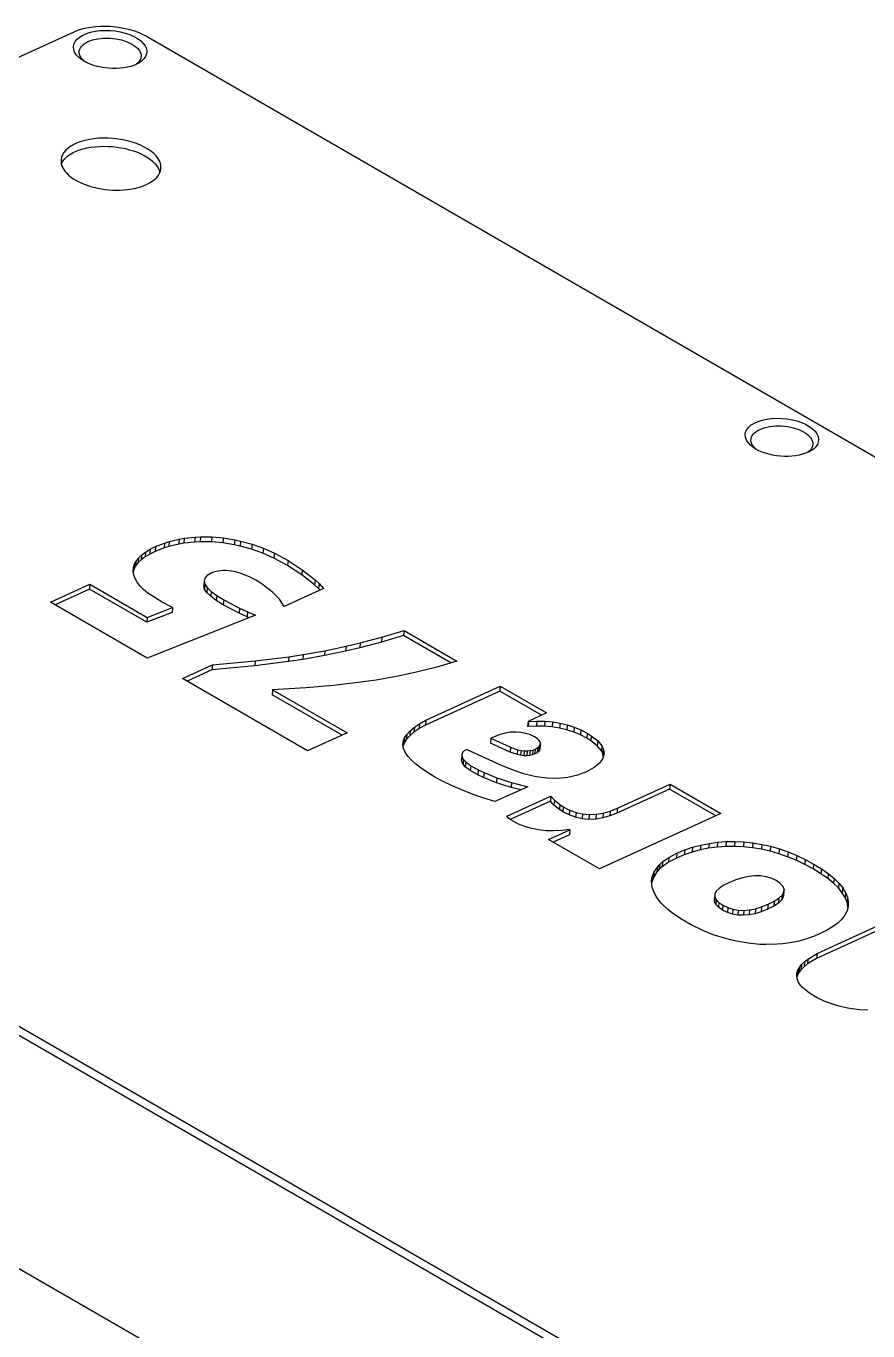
# Model space of a CAD drawing. Header units: millimetres. Extents: x 9 to 415, y 5 to 293.
# Drawn here: x 353.75 to 370.04, y 202.15 to 227.4 of the extents above; entities that cross this region are included whole.
import ezdxf

# ---------------------------------------------------------------- set-up
doc = ezdxf.new("R2010")
doc.units = ezdxf.units.MM
doc.layers.add('VISIBLE', color=7, linetype='Continuous')

msp = doc.modelspace()

# ---------------------------------------------------------------- linework, layer by layer
at = {"layer": 'VISIBLE'}
for points in [[(336.16103, 218.84744), (354.67801, 227.29093)], [(354.82279, 226.7502), (354.76541, 226.79608), (354.72013, 226.84495), (354.68785, 226.89582), (354.66918, 226.9477), (354.66447, 226.99955), (354.67381, 227.05036), (354.69699, 227.09913), (354.73354, 227.14489), (354.78274, 227.18675), (354.84362, 227.22389), (354.91498, 227.25558), (354.99541, 227.28119), (355.08333, 227.30023), (355.17703, 227.3123), (355.27465, 227.31718), (355.37429, 227.31476), (355.47397, 227.30508), (355.57173, 227.28832), (355.66564, 227.26481), (355.75382, 227.23499), (355.83453, 227.19946), (355.90615, 227.15891), (355.96724, 227.11414), (356.01656, 227.06605), (356.05312, 227.01559), (356.07617, 226.96379), (356.08528, 226.91169), (356.08027, 226.86035), (356.06132, 226.81081), (356.02886, 226.76408), (355.98369, 226.72109), (355.92686, 226.68268)], [(354.67801, 227.29093), (354.74995, 227.32017), (354.82798, 227.34517), (354.91136, 227.36567), (354.99927, 227.38152), (355.09088, 227.39255), (355.18529, 227.39867), (355.2816, 227.39984), (355.37886, 227.39604), (355.47615, 227.38732), (355.57251, 227.37377), (355.667, 227.35552), (355.7587, 227.33277), (355.84671, 227.30574), (355.93019, 227.27469), (356.00831, 227.23994), (356.08032, 227.20182)], [(354.77476, 226.8933), (354.77753, 226.92281), (354.78581, 226.95175), (354.79956, 226.97986), (354.81867, 227.00688), (354.843, 227.03255), (354.87235, 227.05663), (354.90647, 227.07889), (354.94507, 227.0991), (355.03429, 227.13261), (355.13678, 227.15576), (355.24875, 227.16757), (355.36594, 227.16744), (355.48379, 227.15527), (355.59768, 227.13142), (355.70306, 227.09677), (355.79569, 227.05263), (355.83603, 227.02753), (355.87184, 227.00074), (355.90274, 226.97252), (355.92843, 226.94317), (355.94865, 226.91298), (355.96323, 226.88226), (355.97201, 226.85132), (355.97495, 226.82048)], [(356.08032, 227.20182), (398.8476, 202.51012)], [(354.87017, 226.72001), (354.82913, 226.76124), (354.79917, 226.80445), (354.78091, 226.84876), (354.77476, 226.8933)], [(355.97495, 226.82048), (355.96875, 226.77636), (355.95039, 226.73405), (355.92038, 226.69443), (355.87955, 226.65831)], [(355.88711, 226.66185), (355.83294, 226.63894), (355.77353, 226.61933), (355.70952, 226.60328), (355.64161, 226.59101), (355.57057, 226.58271), (355.49722, 226.57847), (355.42239, 226.57838), (355.34696, 226.58246), (355.27179, 226.59065), (355.19776, 226.60288), (355.12572, 226.619), (355.05648, 226.63884), (354.99086, 226.66216), (354.92958, 226.68871), (354.87335, 226.71816), (354.82279, 226.7502)], [(355.92686, 226.68268), (355.88711, 226.66185)], [(356.35636, 224.64516), (356.35592, 224.6942), (356.34618, 224.74358), (356.32723, 224.79281), (356.29927, 224.84143), (356.26255, 224.88895), (356.21744, 224.93494), (356.16437, 224.97894), (356.10384, 225.02053), (356.03644, 225.0593), (355.96283, 225.0949), (355.8837, 225.12696), (355.79982, 225.15519), (355.71201, 225.17932), (355.62109, 225.1991), (355.52796, 225.21435), (355.43351, 225.22493), (355.33864, 225.23073), (355.24427, 225.23169), (355.15131, 225.22781), (355.06065, 225.21912), (354.97318, 225.2057), (354.88972, 225.1877), (354.81109, 225.16527), (354.73803, 225.13864), (354.67126, 225.10806), (354.61142, 225.07382), (354.55909, 225.03627), (354.51476, 224.99575), (354.47886, 224.95266), (354.45175, 224.90741), (354.43368, 224.86044), (354.42482, 224.8122)], [(354.43028, 224.73223), (354.45122, 224.77359), (354.47935, 224.81337), (354.51446, 224.85126), (354.55628, 224.88698), (354.60447, 224.92024), (354.65867, 224.95078), (354.71845, 224.97837), (354.78335, 225.00279), (354.85287, 225.02386), (354.92645, 225.0414), (355.00354, 225.05529), (355.08354, 225.06541), (355.16581, 225.07169), (355.24972, 225.07407), (355.33463, 225.07254), (355.41986, 225.06712), (355.50476, 225.05783), (355.58866, 225.04476), (355.67092, 225.02801), (355.75089, 225.0077), (355.82796, 224.984), (355.90152, 224.95708), (355.97101, 224.92716), (356.03587, 224.89448), (356.09562, 224.85928), (356.14977, 224.82183), (356.19792, 224.78244), (356.23969, 224.7414), (356.27475, 224.69904), (356.30284, 224.65567), (356.32372, 224.61165), (356.33725, 224.56732)], [(354.42482, 224.8122), (354.42432, 224.77473), (354.42927, 224.737), (354.43964, 224.69922), (354.45538, 224.66161), (354.47638, 224.62437), (354.50254, 224.58773), (354.5337, 224.55188), (354.5697, 224.51702), (354.61033, 224.48336), (354.65535, 224.45109), (354.75756, 224.3914), (354.87402, 224.33931), (355.00212, 224.29599), (355.13896, 224.26241), (355.28148, 224.23933), (355.42645, 224.22728), (355.57061, 224.22651), (355.71072, 224.23706), (355.84361, 224.25867), (355.96631, 224.29087), (356.07604, 224.33293)], [(356.07604, 224.33293), (356.13594, 224.36326), (356.1895, 224.3967), (356.23626, 224.43296), (356.27583, 224.47174), (356.30786, 224.51271), (356.33208, 224.55551), (356.3483, 224.59979), (356.35636, 224.64516)], [(367.82434, 219.24375), (367.76695, 219.28964), (367.72168, 219.3385), (367.6894, 219.38938), (367.67073, 219.44125), (367.66602, 219.49311), (367.67536, 219.54392), (367.69853, 219.59268), (367.73509, 219.63844), (367.78429, 219.6803), (367.84517, 219.71744), (367.91652, 219.74913), (367.99695, 219.77475), (368.08488, 219.79378), (368.17858, 219.80586), (368.2762, 219.81074), (368.37583, 219.80832), (368.47551, 219.79863), (368.57327, 219.78188), (368.66718, 219.75836), (368.75537, 219.72855), (368.83608, 219.69301), (368.9077, 219.65246), (368.96878, 219.60769), (369.0181, 219.5596), (369.05466, 219.50914), (369.07772, 219.45734), (369.08682, 219.40524), (369.08182, 219.3539), (369.06286, 219.30437), (369.03041, 219.25764), (368.98524, 219.21465), (368.9284, 219.17623)], [(367.77631, 219.38686), (367.77907, 219.41636), (367.78736, 219.4453), (367.8011, 219.47341), (367.82022, 219.50043), (367.84455, 219.52611), (367.8739, 219.55019), (367.90802, 219.57244), (367.94662, 219.59266), (368.03583, 219.62616), (368.13833, 219.64932), (368.2503, 219.66112), (368.36748, 219.661), (368.48534, 219.64882), (368.59923, 219.62498), (368.70461, 219.59032), (368.79724, 219.54618), (368.83758, 219.52108), (368.87338, 219.49429), (368.90428, 219.46608), (368.92997, 219.43672), (368.9502, 219.40653), (368.96477, 219.37581), (368.97356, 219.34487), (368.97649, 219.31403)], [(367.87172, 219.21356), (367.83068, 219.2548), (367.80071, 219.298), (367.78245, 219.34231), (367.77631, 219.38686)], [(368.88865, 219.15541), (368.83448, 219.1325), (368.77508, 219.11288), (368.71106, 219.09683), (368.64315, 219.08457), (368.57212, 219.07626), (368.49876, 219.07203), (368.42394, 219.07194), (368.34851, 219.07601), (368.27334, 219.0842), (368.19931, 219.09643), (368.12726, 219.11256), (368.05803, 219.13239), (367.9924, 219.15572), (367.93113, 219.18226), (367.8749, 219.21172), (367.82434, 219.24375)], [(368.97649, 219.31403), (368.9703, 219.26991), (368.95193, 219.2276), (368.92193, 219.18799), (368.8811, 219.15187)], [(368.9284, 219.17623), (368.88865, 219.15541)], [(378.84178, 193.29729), (336.0745, 217.98899)], [(378.91968, 193.42327), (336.15241, 218.11497)], [(356.42776, 217.39564), (356.51919, 217.42451)], [(356.51919, 217.42451), (356.51101, 217.32982)], [(356.51919, 217.42451), (356.71053, 217.47019)], [(356.71053, 217.47019), (356.70235, 217.3755)], [(356.71053, 217.47019), (356.81044, 217.48736)], [(356.81044, 217.48736), (356.80225, 217.39267)], [(356.81044, 217.48736), (357.01874, 217.50981)], [(357.01874, 217.50981), (357.01055, 217.41513)], [(357.01874, 217.50981), (357.12614, 217.515)], [(357.12614, 217.515), (357.11795, 217.42031)], [(357.12614, 217.515), (357.34298, 217.51262)], [(357.34298, 217.51262), (357.33479, 217.41793)], [(357.34298, 217.51262), (357.56288, 217.49334)], [(357.56288, 217.49334), (357.55469, 217.39865)], [(357.56288, 217.49334), (357.78568, 217.45707)], [(357.78568, 217.45707), (357.77749, 217.36238)], [(357.78568, 217.45707), (357.89835, 217.4325)], [(357.89835, 217.4325), (357.89016, 217.33782)], [(357.89835, 217.4325), (358.12162, 217.37113)], [(355.98247, 217.16318), (356.0584, 217.21987)], [(356.0584, 217.21987), (356.05021, 217.12518)], [(356.14052, 217.1797), (356.05021, 217.12518)], [(356.0584, 217.21987), (356.14871, 217.27438)], [(356.14871, 217.27438), (356.14052, 217.1797)], [(356.24519, 217.23187), (356.14052, 217.1797)], [(356.14871, 217.27438), (356.25338, 217.32656)], [(356.25338, 217.32656), (356.24519, 217.23187)], [(356.41958, 217.30096), (356.24519, 217.23187)], [(356.25338, 217.32656), (356.42776, 217.39564)], [(356.42776, 217.39564), (356.41958, 217.30096)], [(356.51101, 217.32982), (356.41958, 217.30096)], [(356.70235, 217.3755), (356.51101, 217.32982)], [(356.80225, 217.39267), (356.70235, 217.3755)], [(357.01055, 217.41513), (356.80225, 217.39267)], [(357.11795, 217.42031), (357.01055, 217.41513)], [(357.33479, 217.41793), (357.11795, 217.42031)], [(357.55469, 217.39865), (357.33479, 217.41793)], [(357.77749, 217.36238), (357.55469, 217.39865)], [(357.89016, 217.33782), (357.77749, 217.36238)], [(358.11343, 217.27645), (357.89016, 217.33782)], [(358.12162, 217.37113), (358.11343, 217.27645)], [(358.33166, 217.19859), (358.11343, 217.27645)], [(358.12162, 217.37113), (358.33985, 217.29328)], [(358.33985, 217.29328), (358.33166, 217.19859)], [(358.5447, 217.10451), (358.33166, 217.19859)], [(358.33985, 217.29328), (358.55289, 217.1992)], [(358.55289, 217.1992), (358.5447, 217.10451)], [(358.55289, 217.1992), (358.81768, 217.05533)], [(355.82357, 216.91318), (355.8417, 216.97909)], [(355.8417, 216.97909), (355.83351, 216.8844)], [(355.86584, 216.94806), (355.83351, 216.8844)], [(355.8417, 216.97909), (355.87403, 217.04275)], [(355.87403, 217.04275), (355.86584, 216.94806)], [(355.91288, 217.00936), (355.86584, 216.94806)], [(355.87403, 217.04275), (355.92107, 217.10405)], [(355.92107, 217.10405), (355.91288, 217.00936)], [(355.97428, 217.06849), (355.91288, 217.00936)], [(355.92107, 217.10405), (355.98247, 217.16318)], [(355.98247, 217.16318), (355.97428, 217.06849)], [(356.05021, 217.12518), (355.97428, 217.06849)], [(358.80949, 216.96065), (358.5447, 217.10451)], [(358.81768, 217.05533), (358.80949, 216.96065)], [(359.08454, 216.77973), (358.80949, 216.96065)], [(358.81768, 217.05533), (359.09273, 216.87442)], [(355.8198, 216.84493), (355.82357, 216.91318)], [(355.83073, 216.77551), (355.8198, 216.84493)], [(355.83351, 216.8844), (355.82084, 216.83834)], [(355.85618, 216.70604), (355.83073, 216.77551)], [(355.89649, 216.6365), (355.85618, 216.70604)], [(357.20991, 216.71698), (357.19486, 216.6612)], [(357.25536, 216.76695), (357.20991, 216.71698)], [(357.33087, 216.81113), (357.25536, 216.76695)], [(357.37368, 216.8286), (357.33087, 216.81113)], [(357.46431, 216.85299), (357.37368, 216.8286)], [(357.56177, 216.86374), (357.46431, 216.85299)], [(357.61309, 216.86405), (357.56177, 216.86374)], [(357.72073, 216.85412), (357.61309, 216.86405)], [(357.77673, 216.84408), (357.72073, 216.85412)], [(357.89191, 216.81313), (357.77673, 216.84408)], [(358.07183, 216.74038), (357.89191, 216.81313)], [(358.19694, 216.67411), (358.07183, 216.74038)], [(358.28981, 216.61759), (358.19694, 216.67411)], [(359.09273, 216.87442), (359.08454, 216.77973)], [(359.33178, 216.58613), (359.08454, 216.77973)], [(359.09273, 216.87442), (359.33996, 216.68082)], [(359.33996, 216.68082), (359.33178, 216.58613)], [(359.33996, 216.68082), (359.41723, 216.61069)], [(354.22001, 216.24903), (354.98218, 216.59657)], [(354.97399, 216.50188), (354.30803, 216.19821)], [(354.98218, 216.59657), (354.97399, 216.50188)], [(356.08201, 215.86217), (354.97399, 216.50188)], [(354.98218, 216.59657), (356.0902, 215.95685)], [(355.95164, 216.56689), (355.89649, 216.6365)], [(356.02132, 216.49724), (355.95164, 216.56689)], [(356.10568, 216.42744), (356.02132, 216.49724)], [(356.2049, 216.35757), (356.10568, 216.42744)], [(357.19486, 216.6612), (357.18668, 216.56651)], [(357.20185, 216.50519), (357.18668, 216.56651)], [(357.19486, 216.6612), (357.21004, 216.59987)], [(357.21004, 216.59987), (357.20185, 216.50519)], [(357.24726, 216.43798), (357.20185, 216.50519)], [(357.21004, 216.59987), (357.25545, 216.53266)], [(357.25545, 216.53266), (357.24726, 216.43798)], [(357.32273, 216.36497), (357.24726, 216.43798)], [(357.25545, 216.53266), (357.33092, 216.45966)], [(357.33092, 216.45966), (357.32273, 216.36497)], [(357.33092, 216.45966), (357.43678, 216.38102)], [(358.45463, 216.49862), (358.28981, 216.61759)], [(358.52675, 216.43623), (358.45463, 216.49862)], [(358.64988, 216.30594), (358.52675, 216.43623)], [(359.50734, 216.51546), (358.745, 216.16784)], [(359.40905, 216.516), (359.33178, 216.58613)], [(359.41723, 216.61069), (359.40905, 216.516)], [(359.43903, 216.48431), (359.40905, 216.516)], [(359.41723, 216.61069), (359.50734, 216.51546)], [(356.08993, 215.16943), (354.22001, 216.24903)], [(356.37938, 216.25343), (356.2049, 216.35757)], [(356.58423, 216.1486), (356.37938, 216.25343)], [(357.42859, 216.28633), (357.32273, 216.36497)], [(357.43678, 216.38102), (357.42859, 216.28633)], [(357.56485, 216.20188), (357.42859, 216.28633)], [(357.43678, 216.38102), (357.57304, 216.29657)], [(357.57304, 216.29657), (357.56485, 216.20188)], [(357.87066, 216.04012), (357.56485, 216.20188)], [(357.57304, 216.29657), (357.87885, 216.13481)], [(358.745, 216.16784), (358.64988, 216.30594)], [(356.57604, 216.05391), (356.08201, 215.86217)], [(356.0902, 215.95685), (356.08201, 215.86217)], [(358.19128, 215.99882), (356.08993, 215.16943)], [(356.0902, 215.95685), (356.58423, 216.1486)], [(356.58423, 216.1486), (356.57604, 216.05391)], [(357.87885, 216.13481), (357.87066, 216.04012)], [(358.02599, 215.96899), (357.87066, 216.04012)], [(357.87885, 216.13481), (358.03417, 216.06367)], [(358.03417, 216.06367), (358.02599, 215.96899)], [(358.06983, 215.95089), (358.02599, 215.96899)], [(358.03417, 216.06367), (358.19128, 215.99882)], [(360.63578, 215.57308), (361.06282, 215.70041)], [(361.06282, 215.70041), (361.05463, 215.60573)], [(361.06282, 215.70041), (362.08559, 215.10992)], [(359.94133, 215.3977), (360.21657, 215.46231)], [(360.62759, 215.47839), (360.20838, 215.36763)], [(360.21657, 215.46231), (360.20838, 215.36763)], [(360.21657, 215.46231), (360.63578, 215.57308)], [(361.05463, 215.60573), (360.62759, 215.47839)], [(360.63578, 215.57308), (360.62759, 215.47839)], [(361.9719, 215.07615), (361.05463, 215.60573)], [(358.18129, 215.11494), (358.83202, 215.19479)], [(358.83202, 215.19479), (358.82383, 215.1001)], [(358.83202, 215.19479), (359.11215, 215.23786)], [(359.11215, 215.23786), (359.10397, 215.14317)], [(359.52073, 215.21741), (359.10397, 215.14317)], [(359.11215, 215.23786), (359.52892, 215.3121)], [(359.52892, 215.3121), (359.52073, 215.21741)], [(359.93315, 215.30301), (359.52073, 215.21741)], [(359.52892, 215.3121), (359.94133, 215.3977)], [(359.94133, 215.3977), (359.93315, 215.30301)], [(360.20838, 215.36763), (359.93315, 215.30301)], [(356.77553, 214.7736), (357.35415, 215.03744)], [(357.34596, 214.94275), (356.86355, 214.72278)], [(357.35415, 215.03744), (357.34596, 214.94275)], [(358.17311, 215.02026), (357.34596, 214.94275)], [(357.35415, 215.03744), (358.18129, 215.11494)], [(358.18129, 215.11494), (358.17311, 215.02026)], [(358.82383, 215.1001), (358.17311, 215.02026)], [(359.10397, 215.14317), (358.82383, 215.1001)], [(361.69496, 214.99388), (361.30555, 214.89517)], [(362.08559, 215.10992), (361.69496, 214.99388)], [(359.19713, 213.37548), (356.77553, 214.7736)], [(360.12448, 214.68741), (359.69586, 214.63992)], [(360.52384, 214.74466), (360.12448, 214.68741)], [(360.91704, 214.81345), (360.52384, 214.74466)], [(361.30555, 214.89517), (360.91704, 214.81345)], [(358.51892, 214.55463), (358.51074, 214.45994)], [(359.8631, 213.67915), (358.51074, 214.45994)], [(359.1626, 214.59585), (358.51892, 214.55463)], [(358.51892, 214.55463), (359.95931, 213.72302)], [(359.69586, 214.63992), (359.1626, 214.59585)], [(362.91528, 214.53148), (361.47787, 213.87159)], [(361.48606, 213.96628), (362.92347, 214.62617)], [(362.92347, 214.62617), (362.91528, 214.53148)], [(363.72539, 214.06376), (362.91528, 214.53148)], [(362.92347, 214.62617), (363.8216, 214.10763)], [(361.26336, 213.82967), (361.36514, 213.89797)], [(361.36514, 213.89797), (361.35695, 213.80328)], [(361.36514, 213.89797), (361.48606, 213.96628)], [(361.48606, 213.96628), (361.47787, 213.87159)], [(363.4634, 213.9443), (363.45521, 213.84961)], [(363.8216, 214.10763), (363.4634, 213.9443)], [(363.4634, 213.9443), (363.47267, 213.93894)], [(363.47267, 213.93894), (363.46448, 213.84426)], [(363.47267, 213.93894), (363.63285, 213.94716)], [(363.63285, 213.94716), (363.62466, 213.85247)], [(363.63285, 213.94716), (363.78781, 213.94496)], [(363.78781, 213.94496), (363.77963, 213.85027)], [(363.78781, 213.94496), (363.93755, 213.93233)], [(363.93755, 213.93233), (363.92936, 213.83765)], [(363.93755, 213.93233), (364.08223, 213.90919)], [(364.08223, 213.90919), (364.07404, 213.8145)], [(364.08223, 213.90919), (364.22151, 213.87572)], [(359.95931, 213.72302), (359.19713, 213.37548)], [(361.07319, 213.62477), (361.11738, 213.69298)], [(361.11738, 213.69298), (361.1092, 213.59829)], [(361.17253, 213.66668), (361.1092, 213.59829)], [(361.11738, 213.69298), (361.18072, 213.76137)], [(361.18072, 213.76137), (361.17253, 213.66668)], [(361.25517, 213.73498), (361.17253, 213.66668)], [(361.18072, 213.76137), (361.26336, 213.82967)], [(361.26336, 213.82967), (361.25517, 213.73498)], [(361.35695, 213.80328), (361.25517, 213.73498)], [(361.47787, 213.87159), (361.35695, 213.80328)], [(362.92579, 213.693), (362.74484, 213.61665)], [(363.02137, 213.71794), (362.92579, 213.693)], [(363.12063, 213.73241), (363.02137, 213.71794)], [(363.22407, 213.73613), (363.12063, 213.73241)], [(363.32576, 213.72931), (363.22407, 213.73613)], [(363.42057, 213.71165), (363.32576, 213.72931)], [(363.50851, 213.68316), (363.42057, 213.71165)], [(363.46448, 213.84426), (363.45521, 213.84961)], [(363.62466, 213.85247), (363.46448, 213.84426)], [(363.58925, 213.64386), (363.50851, 213.68316)], [(363.63876, 213.61137), (363.58925, 213.64386)], [(363.77963, 213.85027), (363.62466, 213.85247)], [(363.92936, 213.83765), (363.77963, 213.85027)], [(364.07404, 213.8145), (363.92936, 213.83765)], [(364.21332, 213.78104), (364.07404, 213.8145)], [(364.22151, 213.87572), (364.21332, 213.78104)], [(364.34755, 213.73705), (364.21332, 213.78104)], [(364.22151, 213.87572), (364.35574, 213.83174)], [(364.35574, 213.83174), (364.34755, 213.73705)], [(364.47639, 213.68274), (364.34755, 213.73705)], [(364.35574, 213.83174), (364.48457, 213.77743)], [(364.48457, 213.77743), (364.47639, 213.68274)], [(364.60033, 213.61799), (364.47639, 213.68274)], [(364.48457, 213.77743), (364.60852, 213.71267)], [(364.60852, 213.71267), (364.60033, 213.61799)], [(364.60852, 213.71267), (364.68683, 213.66423)], [(364.68683, 213.66423), (364.67864, 213.56954)], [(364.68683, 213.66423), (364.81127, 213.56687)], [(336.0745, 213.47859), (378.84178, 188.78689)], [(361.0424, 213.48809), (361.04814, 213.55639)], [(361.05531, 213.41855), (361.0424, 213.48809)], [(361.065, 213.53008), (361.04483, 213.47501)], [(361.04814, 213.55639), (361.07319, 213.62477)], [(361.08672, 213.34666), (361.05531, 213.41855)], [(361.07319, 213.62477), (361.065, 213.53008)], [(361.1092, 213.59829), (361.065, 213.53008)], [(362.2742, 213.40204), (362.22584, 213.37332)], [(362.93621, 213.09808), (362.2742, 213.40204)], [(362.74484, 213.61665), (362.73666, 213.52196)], [(363.11496, 213.35101), (362.73666, 213.52196)], [(362.74484, 213.61665), (363.12314, 213.44569)], [(363.12314, 213.44569), (363.11496, 213.35101)], [(363.12314, 213.44569), (363.26218, 213.39638)], [(363.26218, 213.39638), (363.254, 213.30169)], [(363.26218, 213.39638), (363.32711, 213.38168)], [(363.32711, 213.38168), (363.31892, 213.287)], [(363.32711, 213.38168), (363.38871, 213.37351)], [(363.50271, 213.37726), (363.55513, 213.38902)], [(363.55513, 213.38902), (363.54694, 213.29433)], [(363.55513, 213.38902), (363.60437, 213.40737)], [(363.60437, 213.40737), (363.59618, 213.31268)], [(363.60437, 213.40737), (363.64649, 213.43068)], [(363.64649, 213.43068), (363.6383, 213.33599)], [(363.67392, 213.57899), (363.63876, 213.61137)], [(363.64649, 213.43068), (363.67688, 213.45634)], [(363.67688, 213.45634), (363.66869, 213.36165)], [(363.68702, 213.38968), (363.66869, 213.36165)], [(363.69505, 213.54689), (363.67392, 213.57899)], [(363.67688, 213.45634), (363.69521, 213.48437)], [(363.69521, 213.48437), (363.68702, 213.38968)], [(363.69346, 213.42032), (363.68702, 213.38968)], [(363.70165, 213.51501), (363.69346, 213.42032)], [(363.70165, 213.51501), (363.69505, 213.54689)], [(363.69521, 213.48437), (363.70165, 213.51501)], [(364.67864, 213.56954), (364.60033, 213.61799)], [(364.80308, 213.47218), (364.67864, 213.56954)], [(364.81127, 213.56687), (364.80308, 213.47218)], [(364.88479, 213.37397), (364.80308, 213.47218)], [(364.81127, 213.56687), (364.89298, 213.46866)], [(364.89298, 213.46866), (364.88479, 213.37397)], [(364.89298, 213.46866), (364.91766, 213.41937)], [(364.91766, 213.41937), (364.90948, 213.32468)], [(364.91766, 213.41937), (364.93502, 213.32004)], [(361.13645, 213.27253), (361.08672, 213.34666)], [(361.20435, 213.19608), (361.13645, 213.27253)], [(361.29091, 213.11718), (361.20435, 213.19608)], [(362.18366, 213.30037), (362.17547, 213.20569)], [(362.18148, 213.16156), (362.17547, 213.20569)], [(362.18967, 213.25625), (362.18148, 213.16156)], [(362.20582, 213.11434), (362.18148, 213.16156)], [(362.19566, 213.33937), (362.18366, 213.30037)], [(362.18366, 213.30037), (362.18967, 213.25625)], [(362.18967, 213.25625), (362.21401, 213.20902)], [(362.22584, 213.37332), (362.19566, 213.33937)], [(362.21401, 213.20902), (362.20582, 213.11434)], [(362.21401, 213.20902), (362.25635, 213.16077)], [(362.25635, 213.16077), (362.24816, 213.06608)], [(362.25635, 213.16077), (362.3541, 213.08664)], [(363.254, 213.30169), (363.11496, 213.35101)], [(363.31892, 213.287), (363.254, 213.30169)], [(363.38052, 213.27882), (363.31892, 213.287)], [(363.38871, 213.37351), (363.38052, 213.27882)], [(363.43927, 213.27739), (363.38052, 213.27882)], [(363.38871, 213.37351), (363.44746, 213.37208)], [(363.44746, 213.37208), (363.43927, 213.27739)], [(363.49452, 213.28257), (363.43927, 213.27739)], [(363.44746, 213.37208), (363.50271, 213.37726)], [(363.50271, 213.37726), (363.49452, 213.28257)], [(363.54694, 213.29433), (363.49452, 213.28257)], [(363.59618, 213.31268), (363.54694, 213.29433)], [(363.6383, 213.33599), (363.59618, 213.31268)], [(363.66869, 213.36165), (363.6383, 213.33599)], [(364.84641, 213.13288), (364.74142, 213.0484)], [(364.91078, 213.22347), (364.84641, 213.13288)], [(364.90948, 213.32468), (364.88479, 213.37397)], [(364.92044, 213.26194), (364.90948, 213.32468)], [(364.93502, 213.32004), (364.91078, 213.22347)], [(361.39563, 213.03614), (361.29091, 213.11718)], [(361.51868, 212.95268), (361.39563, 213.03614)], [(361.66022, 212.86688), (361.51868, 212.95268)], [(362.24816, 213.06608), (362.20582, 213.11434)], [(362.34591, 212.99195), (362.24816, 213.06608)], [(362.3541, 213.08664), (362.34591, 212.99195)], [(362.4909, 212.91062), (362.34591, 212.99195)], [(362.3541, 213.08664), (362.49908, 213.00531)], [(362.49908, 213.00531), (362.4909, 212.91062)], [(362.60273, 212.85694), (362.4909, 212.91062)], [(362.49908, 213.00531), (362.61092, 212.95163)], [(362.61092, 212.95163), (362.60273, 212.85694)], [(362.61092, 212.95163), (362.8598, 212.85149)], [(363.1737, 212.9989), (362.93621, 213.09808)], [(363.40249, 212.92345), (363.1737, 212.9989)], [(363.62289, 212.87173), (363.40249, 212.92345)], [(364.41876, 212.90281), (364.23252, 212.85946)], [(364.59629, 212.96991), (364.41876, 212.90281)], [(364.74142, 213.0484), (364.59629, 212.96991)], [(361.83348, 212.7745), (361.66022, 212.86688)], [(361.97013, 212.70921), (361.83348, 212.7745)], [(362.20699, 212.60564), (361.97013, 212.70921)], [(362.85161, 212.7568), (362.60273, 212.85694)], [(363.45873, 212.68022), (362.82265, 212.39018)], [(362.8598, 212.85149), (362.85161, 212.7568)], [(363.13427, 212.66641), (362.85161, 212.7568)], [(362.8598, 212.85149), (363.14246, 212.7611)], [(363.14246, 212.7611), (363.13427, 212.66641)], [(363.32274, 212.61821), (363.13427, 212.66641)], [(363.14246, 212.7611), (363.45873, 212.68022)], [(363.83459, 212.84391), (363.62289, 212.87173)], [(364.03791, 212.83981), (363.83459, 212.84391)], [(364.23252, 212.85946), (364.03791, 212.83981)], [(366.20275, 212.63346), (365.18344, 212.16867)], [(365.19163, 212.26336), (366.21093, 212.72815)], [(366.21093, 212.72815), (366.20275, 212.63346)], [(367.0981, 212.11653), (366.20275, 212.63346)], [(366.21093, 212.72815), (367.19431, 212.1604)], [(362.45354, 212.50854), (362.20699, 212.60564)], [(362.60746, 212.45471), (362.45354, 212.50854)], [(362.82265, 212.39018), (362.60746, 212.45471)], [(363.05203, 212.10839), (363.90376, 212.49677)], [(363.89557, 212.40208), (363.11653, 212.04685)], [(363.90376, 212.49677), (363.89557, 212.40208)], [(363.96545, 212.32516), (363.89557, 212.40208)], [(363.90376, 212.49677), (363.97364, 212.41985)], [(363.97364, 212.41985), (363.96545, 212.32516)], [(363.97364, 212.41985), (364.07906, 212.33211)], [(364.07087, 212.23742), (363.96545, 212.32516)], [(364.07906, 212.33211), (364.07087, 212.23742)], [(364.13595, 212.19441), (364.07087, 212.23742)], [(364.07906, 212.33211), (364.14414, 212.28909)], [(364.14414, 212.28909), (364.13595, 212.19441)], [(364.25905, 212.13252), (364.13595, 212.19441)], [(364.14414, 212.28909), (364.26724, 212.22721)], [(364.26724, 212.22721), (364.25905, 212.13252)], [(364.38421, 212.08731), (364.25905, 212.13252)], [(364.26724, 212.22721), (364.39239, 212.182)], [(364.39239, 212.182), (364.38421, 212.08731)], [(364.39239, 212.182), (364.51977, 212.1537)], [(364.51977, 212.1537), (364.51158, 212.05901)], [(364.51977, 212.1537), (364.64954, 212.14206)], [(364.64954, 212.14206), (364.64135, 212.04737)], [(364.64954, 212.14206), (364.78169, 212.14724)], [(364.78169, 212.14724), (364.7735, 212.05256)], [(364.78169, 212.14724), (364.91606, 212.16918)], [(367.19431, 212.1604), (364.84325, 211.08835)], [(364.91606, 212.16918), (364.90787, 212.07449)], [(364.91606, 212.16918), (365.05265, 212.20786)], [(365.05265, 212.20786), (365.04446, 212.11317)], [(365.18344, 212.16867), (365.04446, 212.11317)], [(365.05265, 212.20786), (365.19163, 212.26336)], [(365.19163, 212.26336), (365.18344, 212.16867)], [(363.08324, 212.07302), (363.05203, 212.10839)], [(363.12798, 212.03783), (363.08324, 212.07302)], [(363.27991, 211.95574), (363.12798, 212.03783)], [(363.40194, 211.90773), (363.27991, 211.95574)], [(363.53168, 211.87025), (363.40194, 211.90773)], [(363.66911, 211.84347), (363.53168, 211.87025)], [(364.51158, 212.05901), (364.38421, 212.08731)], [(364.64135, 212.04737), (364.51158, 212.05901)], [(364.7735, 212.05256), (364.64135, 212.04737)], [(364.90787, 212.07449), (364.7735, 212.05256)], [(365.04446, 212.11317), (364.90787, 212.07449)], [(363.81194, 211.82769), (363.66911, 211.84347)], [(363.95882, 211.82351), (363.81194, 211.82769)], [(363.85988, 211.6561), (364.27323, 211.84458)], [(364.84325, 211.08835), (363.85988, 211.6561)], [(364.26504, 211.7499), (363.9479, 211.60528)], [(364.10944, 211.83096), (363.95882, 211.82351)], [(364.26396, 211.84994), (364.10944, 211.83096)], [(364.27323, 211.84458), (364.26396, 211.84994)], [(364.27323, 211.84458), (364.26504, 211.7499)], [(367.1296, 211.60562), (367.29653, 211.6176)], [(367.29653, 211.6176), (367.28834, 211.52291)], [(367.29653, 211.6176), (367.46666, 211.6194)], [(367.46666, 211.6194), (367.45847, 211.52472)], [(367.46666, 211.6194), (367.64046, 211.61108)], [(366.19007, 211.31251), (366.34459, 211.39357)], [(366.34459, 211.39357), (366.33641, 211.29888)], [(366.48673, 211.36161), (366.33641, 211.29888)], [(366.34459, 211.39357), (366.49492, 211.4563)], [(366.49492, 211.4563), (366.48673, 211.36161)], [(366.64025, 211.41417), (366.48673, 211.36161)], [(366.49492, 211.4563), (366.64843, 211.50886)], [(366.64843, 211.50886), (366.64025, 211.41417)], [(366.79745, 211.4566), (366.64025, 211.41417)], [(366.64843, 211.50886), (366.80563, 211.55129)], [(366.80563, 211.55129), (366.79745, 211.4566)], [(366.95767, 211.48878), (366.79745, 211.4566)], [(366.80563, 211.55129), (366.96586, 211.58347)], [(366.96586, 211.58347), (366.95767, 211.48878)], [(367.12141, 211.51094), (366.95767, 211.48878)], [(366.96586, 211.58347), (367.1296, 211.60562)], [(367.1296, 211.60562), (367.12141, 211.51094)], [(367.28834, 211.52291), (367.12141, 211.51094)], [(367.45847, 211.52472), (367.28834, 211.52291)], [(367.63227, 211.5164), (367.45847, 211.52472)], [(367.64046, 211.61108), (367.63227, 211.5164)], [(367.80663, 211.49789), (367.63227, 211.5164)], [(367.64046, 211.61108), (367.81482, 211.59258)], [(367.81482, 211.59258), (367.80663, 211.49789)], [(367.97955, 211.4695), (367.80663, 211.49789)], [(367.81482, 211.59258), (367.98774, 211.56419)], [(367.98774, 211.56419), (367.97955, 211.4695)], [(368.15055, 211.43099), (367.97955, 211.4695)], [(367.98774, 211.56419), (368.15873, 211.52568)], [(368.15873, 211.52568), (368.15055, 211.43099)], [(368.32027, 211.3825), (368.15055, 211.43099)], [(368.15873, 211.52568), (368.32846, 211.47719)], [(368.32846, 211.47719), (368.32027, 211.3825)], [(368.48791, 211.32399), (368.32027, 211.3825)], [(368.32846, 211.47719), (368.4961, 211.41868)], [(368.4961, 211.41868), (368.48791, 211.32399)], [(368.4961, 211.41868), (368.66263, 211.35008)], [(365.89889, 211.01981), (365.96731, 211.12558)], [(365.96731, 211.12558), (365.95912, 211.03089)], [(365.96731, 211.12558), (366.01242, 211.1754)], [(366.01242, 211.1754), (366.00423, 211.08071)], [(366.05629, 211.12856), (366.00423, 211.08071)], [(366.01242, 211.1754), (366.06448, 211.22325)], [(366.06448, 211.22325), (366.05629, 211.12856)], [(366.18189, 211.21782), (366.05629, 211.12856)], [(366.06448, 211.22325), (366.19007, 211.31251)], [(366.19007, 211.31251), (366.18189, 211.21782)], [(366.33641, 211.29888), (366.18189, 211.21782)], [(368.65445, 211.2554), (368.48791, 211.32399)], [(368.66263, 211.35008), (368.65445, 211.2554)], [(368.81889, 211.17678), (368.65445, 211.2554)], [(368.66263, 211.35008), (368.82708, 211.27147)], [(368.82708, 211.27147), (368.81889, 211.17678)], [(368.98207, 211.08819), (368.81889, 211.17678)], [(368.82708, 211.27147), (368.99025, 211.18288)], [(368.99025, 211.18288), (368.98207, 211.08819)], [(368.99025, 211.18288), (369.14141, 211.09017)], [(365.85474, 210.85087), (365.86137, 210.90811)], [(365.86137, 210.90811), (365.85564, 210.84187)], [(365.8907, 210.92512), (365.85727, 210.82559)], [(365.86137, 210.90811), (365.89889, 211.01981)], [(365.95912, 211.03089), (365.8907, 210.92512)], [(365.89889, 211.01981), (365.8907, 210.92512)], [(366.00423, 211.08071), (365.95912, 211.03089)], [(367.48199, 210.8757), (367.34648, 210.81989)], [(367.61148, 210.91712), (367.48199, 210.8757)], [(367.73493, 210.944), (367.61148, 210.91712)], [(367.85268, 210.95647), (367.73493, 210.944)], [(367.96458, 210.95447), (367.85268, 210.95647)], [(368.07044, 210.93792), (367.96458, 210.95447)], [(368.17044, 210.90706), (368.07044, 210.93792)], [(368.26457, 210.86155), (368.17044, 210.90706)], [(368.3439, 210.80725), (368.26457, 210.86155)], [(369.13322, 210.99548), (368.98207, 211.08819)], [(369.14141, 211.09017), (369.13322, 210.99548)], [(369.26539, 210.90318), (369.13322, 210.99548)], [(369.14141, 211.09017), (369.27358, 210.99787)], [(369.27358, 210.99787), (369.26539, 210.90318)], [(369.37826, 210.81114), (369.26539, 210.90318)], [(369.27358, 210.99787), (369.38644, 210.90583)], [(369.38644, 210.90583), (369.37826, 210.81114)], [(369.38644, 210.90583), (369.48, 210.81439)], [(365.86642, 210.7339), (365.85474, 210.85087)], [(365.88439, 210.67419), (365.86642, 210.7339)], [(365.94511, 210.55187), (365.88439, 210.67419)], [(367.1061, 210.65657), (367.07899, 210.60248)], [(367.15977, 210.71081), (367.1061, 210.65657)], [(367.23984, 210.76528), (367.15977, 210.71081)], [(367.34648, 210.81989), (367.23984, 210.76528)], [(368.39502, 210.75205), (368.3439, 210.80725)], [(368.37877, 210.58163), (368.41245, 210.63924)], [(368.41793, 210.69596), (368.39502, 210.75205)], [(368.41245, 210.63924), (368.40426, 210.54455)], [(368.41793, 210.69596), (368.40974, 210.60127)], [(368.41245, 210.63924), (368.41793, 210.69596)], [(369.47181, 210.7197), (369.37826, 210.81114)], [(369.48, 210.81439), (369.47181, 210.7197)], [(369.54606, 210.62853), (369.47181, 210.7197)], [(369.48, 210.81439), (369.55425, 210.72321)], [(369.55425, 210.72321), (369.54606, 210.62853)], [(369.60099, 210.53795), (369.54606, 210.62853)], [(369.55425, 210.72321), (369.60918, 210.63264)], [(369.60918, 210.63264), (369.60099, 210.53795)], [(369.60918, 210.63264), (369.64497, 210.5424)], [(365.98785, 210.48995), (365.94511, 210.55187)], [(366.039, 210.42809), (365.98785, 210.48995)], [(366.16589, 210.30516), (366.039, 210.42809)], [(367.07845, 210.54853), (367.07027, 210.45384)], [(367.07027, 210.45384), (367.0708, 210.50779)], [(367.09613, 210.40012), (367.07027, 210.45384)], [(367.07899, 210.60248), (367.0708, 210.50779)], [(367.07899, 210.60248), (367.07845, 210.54853)], [(367.07845, 210.54853), (367.10432, 210.49481)], [(367.10432, 210.49481), (367.09613, 210.40012)], [(367.14889, 210.34653), (367.09613, 210.40012)], [(367.10432, 210.49481), (367.15708, 210.44122)], [(367.15708, 210.44122), (367.14889, 210.34653)], [(367.15708, 210.44122), (367.23607, 210.38778)], [(367.23607, 210.38778), (367.22788, 210.29309)], [(367.23607, 210.38778), (367.33054, 210.34141)], [(367.86516, 210.31682), (367.9846, 210.35349)], [(367.9846, 210.35349), (367.97641, 210.25881)], [(367.9846, 210.35349), (368.1081, 210.40382)], [(368.1081, 210.40382), (368.09991, 210.30913)], [(368.21856, 210.36922), (368.09991, 210.30913)], [(368.1081, 210.40382), (368.22675, 210.46391)], [(368.22675, 210.46391), (368.21856, 210.36922)], [(368.30868, 210.42844), (368.21856, 210.36922)], [(368.22675, 210.46391), (368.31687, 210.52313)], [(368.31687, 210.52313), (368.30868, 210.42844)], [(368.37058, 210.48694), (368.30868, 210.42844)], [(368.31687, 210.52313), (368.37877, 210.58163)], [(368.37877, 210.58163), (368.37058, 210.48694)], [(368.40426, 210.54455), (368.37058, 210.48694)], [(368.40974, 210.60127), (368.40426, 210.54455)], [(369.63679, 210.44771), (369.60099, 210.53795)], [(369.64497, 210.5424), (369.63679, 210.44771)], [(369.65327, 210.35774), (369.63679, 210.44771)], [(369.65879, 210.36432), (369.6368, 210.27904)], [(369.64497, 210.5424), (369.66146, 210.45243)], [(369.65276, 210.34093), (369.65327, 210.35774)], [(369.66146, 210.45243), (369.65327, 210.35774)], [(369.66146, 210.45243), (369.65879, 210.36432)], [(366.24196, 210.24389), (366.16589, 210.30516)], [(366.41884, 210.12187), (366.24196, 210.24389)], [(366.62211, 210.00451), (366.41884, 210.12187)], [(367.22788, 210.29309), (367.14889, 210.34653)], [(367.32235, 210.24672), (367.22788, 210.29309)], [(367.33054, 210.34141), (367.32235, 210.24672)], [(367.42088, 210.21416), (367.32235, 210.24672)], [(367.33054, 210.34141), (367.42907, 210.30885)], [(367.42907, 210.30885), (367.42088, 210.21416)], [(367.52362, 210.1955), (367.42088, 210.21416)], [(367.42907, 210.30885), (367.5318, 210.29019)], [(367.5318, 210.29019), (367.52362, 210.1955)], [(367.63057, 210.19056), (367.52362, 210.1955)], [(367.5318, 210.29019), (367.63876, 210.28525)], [(367.63876, 210.28525), (367.63057, 210.19056)], [(367.74158, 210.19945), (367.63057, 210.19056)], [(367.63876, 210.28525), (367.74977, 210.29413)], [(367.74977, 210.29413), (367.74158, 210.19945)], [(367.85697, 210.22213), (367.74158, 210.19945)], [(367.74977, 210.29413), (367.86516, 210.31682)], [(367.86516, 210.31682), (367.85697, 210.22213)], [(367.97641, 210.25881), (367.85697, 210.22213)], [(368.09991, 210.30913), (367.97641, 210.25881)], [(369.05755, 209.44995), (370.63637, 210.17312)], [(369.53601, 210.11711), (369.45705, 210.04057)], [(369.59599, 210.19663), (369.53601, 210.11711)], [(369.6368, 210.27904), (369.59599, 210.19663)], [(366.83172, 209.90237), (366.62211, 210.00451)], [(367.04803, 209.81542), (366.83172, 209.90237)], [(369.24165, 209.89599), (369.01071, 209.78761)], [(370.62818, 210.07844), (369.04936, 209.35526)], [(369.35893, 209.96675), (369.24165, 209.89599)], [(369.45705, 210.04057), (369.35893, 209.96675)], [(367.15862, 209.77777), (367.04803, 209.81542)], [(367.38454, 209.71367), (367.15862, 209.77777)], [(367.49903, 209.68772), (367.38454, 209.71367)], [(367.72647, 209.64877), (367.49903, 209.68772)], [(367.95215, 209.62768), (367.72647, 209.64877)], [(368.06422, 209.62371), (367.95215, 209.62768)], [(368.28713, 209.62905), (368.06422, 209.62371)], [(368.39715, 209.63834), (368.28713, 209.62905)], [(368.61051, 209.67029), (368.39715, 209.63834)], [(368.71385, 209.69295), (368.61051, 209.67029)], [(368.91403, 209.75157), (368.71385, 209.69295)], [(369.01071, 209.78761), (368.91403, 209.75157)], [(368.81318, 209.29046), (368.88171, 209.34412)], [(369.04936, 209.35526), (368.87352, 209.24943)], [(368.88171, 209.34412), (368.87352, 209.24943)], [(368.88171, 209.34412), (369.05755, 209.44995)], [(369.05755, 209.44995), (369.04936, 209.35526)], [(368.66765, 209.07017), (368.68468, 209.12599)], [(368.68468, 209.12599), (368.6765, 209.03131)], [(368.68468, 209.12599), (368.71459, 209.18136)], [(368.71459, 209.18136), (368.7064, 209.08668)], [(368.74934, 209.14149), (368.7064, 209.08668)], [(368.71459, 209.18136), (368.75753, 209.23618)], [(368.75753, 209.23618), (368.74934, 209.14149)], [(368.80499, 209.19577), (368.74934, 209.14149)], [(368.75753, 209.23618), (368.81318, 209.29046)], [(368.81318, 209.29046), (368.80499, 209.19577)], [(368.87352, 209.24943), (368.80499, 209.19577)], [(368.6635, 209.01422), (368.66765, 209.07017)], [(368.67221, 208.9585), (368.6635, 209.01422)], [(368.6765, 209.03131), (368.66614, 208.99734)], [(368.69412, 208.90315), (368.67221, 208.9585)], [(368.7064, 209.08668), (368.6765, 209.03131)], [(368.72874, 208.84813), (368.69412, 208.90315)], [(368.77639, 208.7934), (368.72874, 208.84813)], [(368.83674, 208.73899), (368.77639, 208.7934)], [(368.9103, 208.68479), (368.83674, 208.73899)], [(369.06126, 208.59558), (368.9103, 208.68479)], [(369.19576, 208.53171), (369.06126, 208.59558)], [(369.33796, 208.47717), (369.19576, 208.53171)], [(369.48754, 208.43214), (369.33796, 208.47717)], [(369.644, 208.39676), (369.48754, 208.43214)], [(369.88163, 208.36417), (369.644, 208.39676)], [(370.04141, 208.35647), (369.88163, 208.36417)]]:
    msp.add_lwpolyline(points, dxfattribs=at)

doc.saveas('drawing.dxf')
